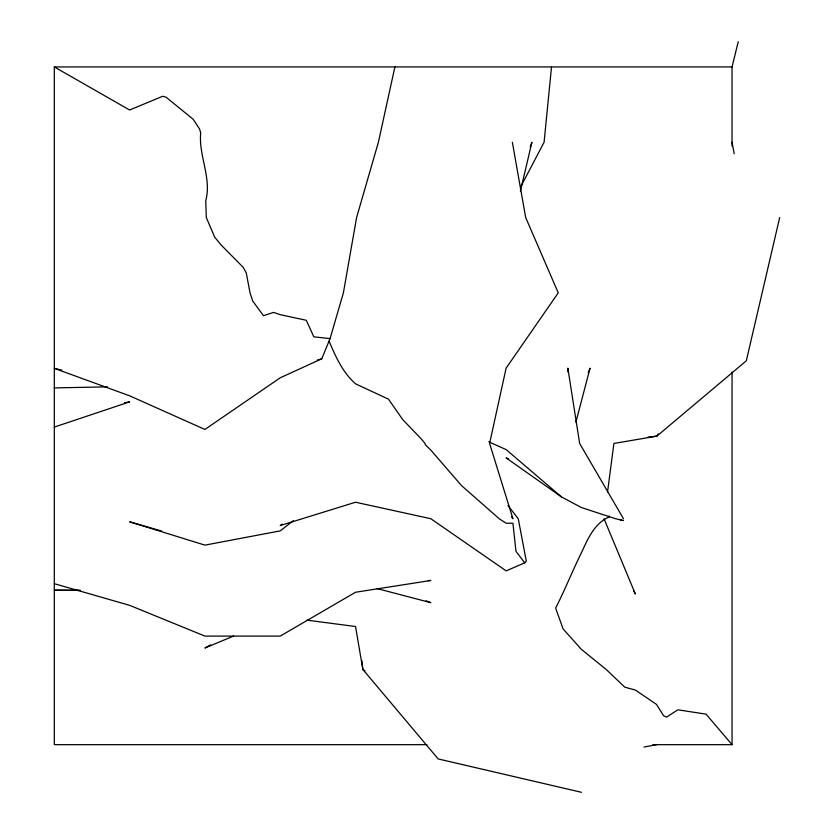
<?xml version="1.0" encoding="UTF-8"?>
<svg xmlns="http://www.w3.org/2000/svg" width="834" height="834" viewBox="0 0 834 834"><rect width="100%" height="100%" fill="white"/><g stroke="black" fill="none" stroke-linecap="round" stroke-linejoin="round"><path stroke-width="1.25" d="M551.503 66.939L544.091 142.239L520.77 186.733M607.548 491.956L613.907 443.459L656.89 436.119L746.305 360.809L779.686 217.538M394.889 66.939L378.396 142.239L356.598 217.538L343.389 292.849L330.066 338.614L321.757 358.797L280.224 377.792L204.924 429.447L129.624 395.816L54.314 368.347L61.852 370.15M520.385 191.184L531.925 142.239L530.163 147.097M732.054 146.138L732.054 66.939L738.236 41.7M575.898 422.119L590.065 368.148L588.199 372.934M658.255 433.909L656.89 436.119L647.924 437.162M282.351 524.054L280.224 525.556L355.534 502.224L430.834 518.727L506.144 570.873L524.711 562.835L526.296 561.178L518.268 518.758L507.948 505.529M293.453 520.572L280.224 530.883L204.924 545.134L129.624 521.792L161.723 531.081M210.627 644.88L204.924 647.997L233.614 636.061M54.314 427.081L129.624 401.863L124.516 402.686M317.264 360.059L321.757 358.797M643.984 747.035L656.744 744.668M428.238 580.558L430.834 580.474L355.534 592.255L280.224 636.102L204.924 636.102L129.624 605.338L54.314 583.696M54.314 387.925L107.544 386.84M426.945 744.668L54.314 744.668L54.314 66.939L732.054 66.939M652.855 744.668L732.054 744.668L732.054 372.047M80.283 590.295L54.314 590.201L80.283 590.462M623.488 520.562L615.638 518.758L581.444 507.552L561.428 496.876L506.144 457.897L508.573 458.846M330.066 338.614L313.824 336.853L306.297 320.287L280.224 314.679L273.542 312.396L263.471 315.7L252.733 301.043L250.033 292.849L246.28 272.979L243.236 267.391L221.156 245.019L214.682 237.137L206.311 217.538L205.727 200.806C211.94 178.195 198.419 155.437 200.702 132.96L199.524 128.936L193.207 119.314L166.07 97.182L162.703 96.275L129.624 110.005L54.314 66.939M307.027 620.162L355.534 626.522L362.873 669.504L438.173 758.93L581.444 792.3M620.465 519.947L622.737 520.468M376.864 588.512L430.834 602.68L426.059 600.814M488.734 441.832L506.144 449.599L561.428 496.876M365.073 670.88L362.873 669.504L361.82 660.538M732.054 744.668L706.064 714.154L677.834 709.797L666.668 717.063L663.624 715.78L656.504 704.407L635.393 690.052L624.791 687.174L606.099 669.368L581.444 649.436L563.117 628.93L555.632 608.153C564.899 589.951 572.416 570.988 581.444 552.661C587.98 538.681 594.267 523.314 609.404 516.851L609.289 516.006M524.711 562.835L515.965 551.305L512.941 523.262L506.144 523.241L499.232 518.758L461.567 485.649L430.834 450.12L425.246 444.637L425.059 443.459L421.16 438.84L402.707 419.565L388.508 399.163L355.701 383.901C342.837 372.788 335.549 356.566 329.149 341.242M511.43 516.632L512.941 518.758L489.6 443.459L506.113 368.148L558.248 292.849L525.681 217.538L512.347 142.239M623.488 518.758L579.64 443.459L567.86 368.148L567.985 372.047M633.506 590.639L635.383 594.058L604.035 518.758M732.054 142.239L734.181 153.727"/></g></svg>
